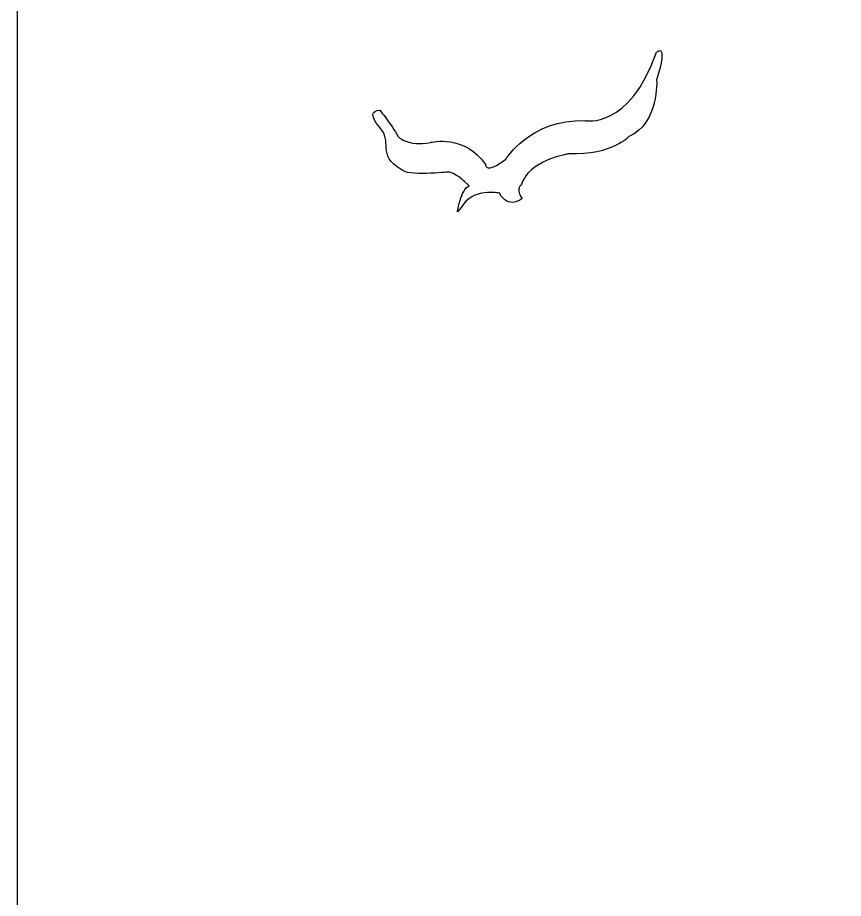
# Model space of a CAD drawing. Extents: x -45 to 45, y -91 to 91.
# Drawn here: x -44.84 to -21.29, y -52.34 to -27.2 of the extents above; entities that cross this region are included whole.
import ezdxf

# ---------------------------------------------------------------- set-up
doc = ezdxf.new("R2010")
doc.units = 0
doc.layers.get('0').update_dxf_attribs({"linetype": 'CONTINUOUS'})

msp = doc.modelspace()

# ---------------------------------------------------------------- linework, layer by layer
for points in [[(-44.8424, 90.5185), (44.8423, 90.5185), (44.8423, -90.5185), (-44.8424, -90.5185), (-44.8424, 90.5185)], [(-34.5148, -30.3404), (-34.5148, -30.3404), (-34.5194, -30.335), (-34.5325, -30.3201), (-34.5518, -30.2968), (-34.5758, -30.2666), (-34.6022, -30.2306), (-34.6292, -30.1904), (-34.655, -30.1471), (-34.6777, -30.1022), (-34.6952, -30.0567), (-34.7057, -30.0124), (-34.7072, -29.9703), (-34.6981, -29.932), (-34.676, -29.8985), (-34.6395, -29.8714), (-34.5863, -29.8518), (-34.5148, -29.8414), (-34.5148, -29.8414), (-34.511, -29.8459), (-34.5002, -29.8595), (-34.483, -29.8812), (-34.4602, -29.9105), (-34.4322, -29.9465), (-34.4001, -29.9887), (-34.3642, -30.0363), (-34.3256, -30.0889), (-34.2844, -30.1453), (-34.2417, -30.2053), (-34.1981, -30.2678), (-34.1544, -30.3325), (-34.1109, -30.3984), (-34.0687, -30.4649), (-34.0283, -30.5314), (-33.9904, -30.5974), (-33.9904, -30.5974), (-33.9871, -30.6007), (-33.9774, -30.6101), (-33.9609, -30.6243), (-33.9378, -30.6425), (-33.9075, -30.6632), (-33.8701, -30.6858), (-33.8252, -30.7088), (-33.773, -30.7315), (-33.7128, -30.7524), (-33.6449, -30.7707), (-33.5688, -30.7852), (-33.4845, -30.795), (-33.3916, -30.7987), (-33.2903, -30.7955), (-33.1802, -30.7841), (-33.0612, -30.7637), (-33.0612, -30.7637), (-33.0499, -30.7611), (-33.0175, -30.7549), (-32.966, -30.747), (-32.8977, -30.7395), (-32.8143, -30.7341), (-32.7181, -30.7332), (-32.6111, -30.7385), (-32.4955, -30.7523), (-32.373, -30.776), (-32.246, -30.8122), (-32.1164, -30.8626), (-31.9865, -30.9294), (-31.8579, -31.0142), (-31.7331, -31.1195), (-31.614, -31.2469), (-31.5028, -31.3987), (-31.5028, -31.3987), (-31.5024, -31.4017), (-31.5009, -31.4101), (-31.4975, -31.4222), (-31.4915, -31.4367), (-31.4818, -31.4518), (-31.4679, -31.4664), (-31.4488, -31.4787), (-31.424, -31.4875), (-31.3923, -31.4909), (-31.3533, -31.4879), (-31.3059, -31.4767), (-31.2497, -31.456), (-31.1835, -31.4241), (-31.1068, -31.3798), (-31.0185, -31.3213), (-30.9183, -31.2475), (-30.9183, -31.2475), (-30.9101, -31.2345), (-30.8855, -31.1981), (-30.8441, -31.1416), (-30.7859, -31.0686), (-30.7102, -30.9822), (-30.617, -30.8862), (-30.506, -30.7838), (-30.3769, -30.6786), (-30.2291, -30.5737), (-30.0628, -30.473), (-29.8774, -30.3795), (-29.6728, -30.297), (-29.4484, -30.2286), (-29.2043, -30.178), (-28.94, -30.1486), (-28.6555, -30.1438), (-28.6555, -30.1438), (-28.6412, -30.1462), (-28.6004, -30.1511), (-28.5353, -30.1541), (-28.4487, -30.1515), (-28.3426, -30.1389), (-28.2199, -30.1126), (-28.0829, -30.0682), (-27.9343, -30.002), (-27.7761, -29.9095), (-27.6112, -29.7871), (-27.4419, -29.6305), (-27.2709, -29.4358), (-27.1003, -29.1986), (-26.933, -28.9153), (-26.7711, -28.5816), (-26.6175, -28.1935), (-26.6175, -28.1935), (-26.6136, -28.19), (-26.6033, -28.1813), (-26.5878, -28.17), (-26.5689, -28.1589), (-26.5478, -28.1503), (-26.5264, -28.1471), (-26.5059, -28.1517), (-26.4882, -28.1669), (-26.4742, -28.195), (-26.4659, -28.239), (-26.4646, -28.3013), (-26.472, -28.3847), (-26.4893, -28.4915), (-26.5184, -28.6246), (-26.5606, -28.7864), (-26.6175, -28.9797), (-26.6175, -28.9797), (-26.6168, -28.9936), (-26.6159, -29.0336), (-26.6161, -29.0964), (-26.6193, -29.1792), (-26.6264, -29.2785), (-26.6395, -29.3917), (-26.6596, -29.5154), (-26.6886, -29.6467), (-26.7275, -29.7823), (-26.7782, -29.9193), (-26.8421, -30.0545), (-26.9208, -30.1851), (-27.0155, -30.3076), (-27.1279, -30.4193), (-27.2594, -30.5168), (-27.4117, -30.5974), (-27.4117, -30.5974), (-27.4168, -30.6032), (-27.4328, -30.62), (-27.4602, -30.6459), (-27.4996, -30.6795), (-27.5516, -30.7191), (-27.617, -30.7631), (-27.6962, -30.8099), (-27.79, -30.8582), (-27.8987, -30.9058), (-28.0233, -30.9516), (-28.1641, -30.9938), (-28.322, -31.031), (-28.4973, -31.0613), (-28.6909, -31.0834), (-28.9032, -31.0955), (-29.135, -31.0963), (-29.135, -31.0963), (-29.1479, -31.0984), (-29.1849, -31.1054), (-29.2426, -31.1175), (-29.3183, -31.1357), (-29.4084, -31.1599), (-29.5102, -31.191), (-29.6204, -31.2295), (-29.7362, -31.2758), (-29.854, -31.3302), (-29.9712, -31.3937), (-30.0844, -31.4664), (-30.1907, -31.5491), (-30.2868, -31.6419), (-30.3697, -31.7458), (-30.4363, -31.861), (-30.4837, -31.9883), (-30.4837, -31.9883), (-30.4854, -31.9895), (-30.4903, -31.9933), (-30.4975, -31.9997), (-30.5064, -32.009), (-30.5159, -32.021), (-30.5255, -32.036), (-30.5343, -32.054), (-30.5417, -32.0752), (-30.5467, -32.0994), (-30.5487, -32.1269), (-30.5469, -32.1578), (-30.5406, -32.1923), (-30.5288, -32.2301), (-30.5109, -32.2717), (-30.4861, -32.317), (-30.4538, -32.3663), (-30.4538, -32.3663), (-30.4581, -32.3698), (-30.4709, -32.3795), (-30.4913, -32.3936), (-30.5186, -32.4106), (-30.5518, -32.4285), (-30.5904, -32.4459), (-30.6334, -32.4609), (-30.6804, -32.4721), (-30.7301, -32.4773), (-30.7821, -32.4754), (-30.8356, -32.4643), (-30.8898, -32.4427), (-30.9438, -32.4085), (-30.9971, -32.3604), (-31.0487, -32.2964), (-31.0981, -32.2151), (-31.0981, -32.2151), (-31.1068, -32.2133), (-31.1321, -32.209), (-31.1719, -32.2034), (-31.2247, -32.198), (-31.2883, -32.1939), (-31.3611, -32.1926), (-31.4412, -32.1954), (-31.527, -32.2037), (-31.6163, -32.2185), (-31.7075, -32.2415), (-31.7987, -32.2738), (-31.8883, -32.317), (-31.9741, -32.3721), (-32.0546, -32.4406), (-32.1278, -32.5238), (-32.1921, -32.6233), (-32.297, -32.7443), (-32.297, -32.7443), (-32.2958, -32.7371), (-32.2925, -32.7167), (-32.2869, -32.6849), (-32.2791, -32.6434), (-32.2686, -32.5937), (-32.2557, -32.5377), (-32.2402, -32.477), (-32.222, -32.4135), (-32.2009, -32.3485), (-32.1769, -32.2842), (-32.1499, -32.222), (-32.1199, -32.1638), (-32.0866, -32.111), (-32.0502, -32.0656), (-32.0104, -32.0291), (-31.9673, -32.0035), (-31.9673, -32.0035), (-31.9713, -31.9992), (-31.9831, -31.9871), (-32.0019, -31.9683), (-32.0271, -31.9441), (-32.0578, -31.9152), (-32.0936, -31.883), (-32.1334, -31.8484), (-32.177, -31.8126), (-32.2231, -31.7764), (-32.2715, -31.7413), (-32.3212, -31.7081), (-32.3717, -31.6781), (-32.422, -31.6521), (-32.4719, -31.6315), (-32.5203, -31.6171), (-32.5667, -31.6104), (-32.5667, -31.6104), (-32.5798, -31.6118), (-32.6171, -31.6158), (-32.6754, -31.6214), (-32.7518, -31.6283), (-32.8427, -31.6353), (-32.9451, -31.6421), (-33.0558, -31.6478), (-33.1717, -31.6519), (-33.2893, -31.6533), (-33.4058, -31.6516), (-33.5179, -31.6459), (-33.6224, -31.6358), (-33.716, -31.6201), (-33.7957, -31.5987), (-33.8582, -31.5704), (-33.9004, -31.5348), (-33.9004, -31.5348), (-34.0207, -31.4582), (-34.116, -31.3821), (-34.1891, -31.3061), (-34.2434, -31.2306), (-34.2815, -31.1552), (-34.3068, -31.0801), (-34.3221, -31.0052), (-34.3306, -30.9306), (-34.3351, -30.8561), (-34.3389, -30.7818), (-34.3448, -30.7077), (-34.3562, -30.6339), (-34.3756, -30.5602), (-34.4067, -30.4868), (-34.4519, -30.4135), (-34.5148, -30.3404)]]:
    msp.add_lwpolyline(points)

doc.saveas('drawing.dxf')
